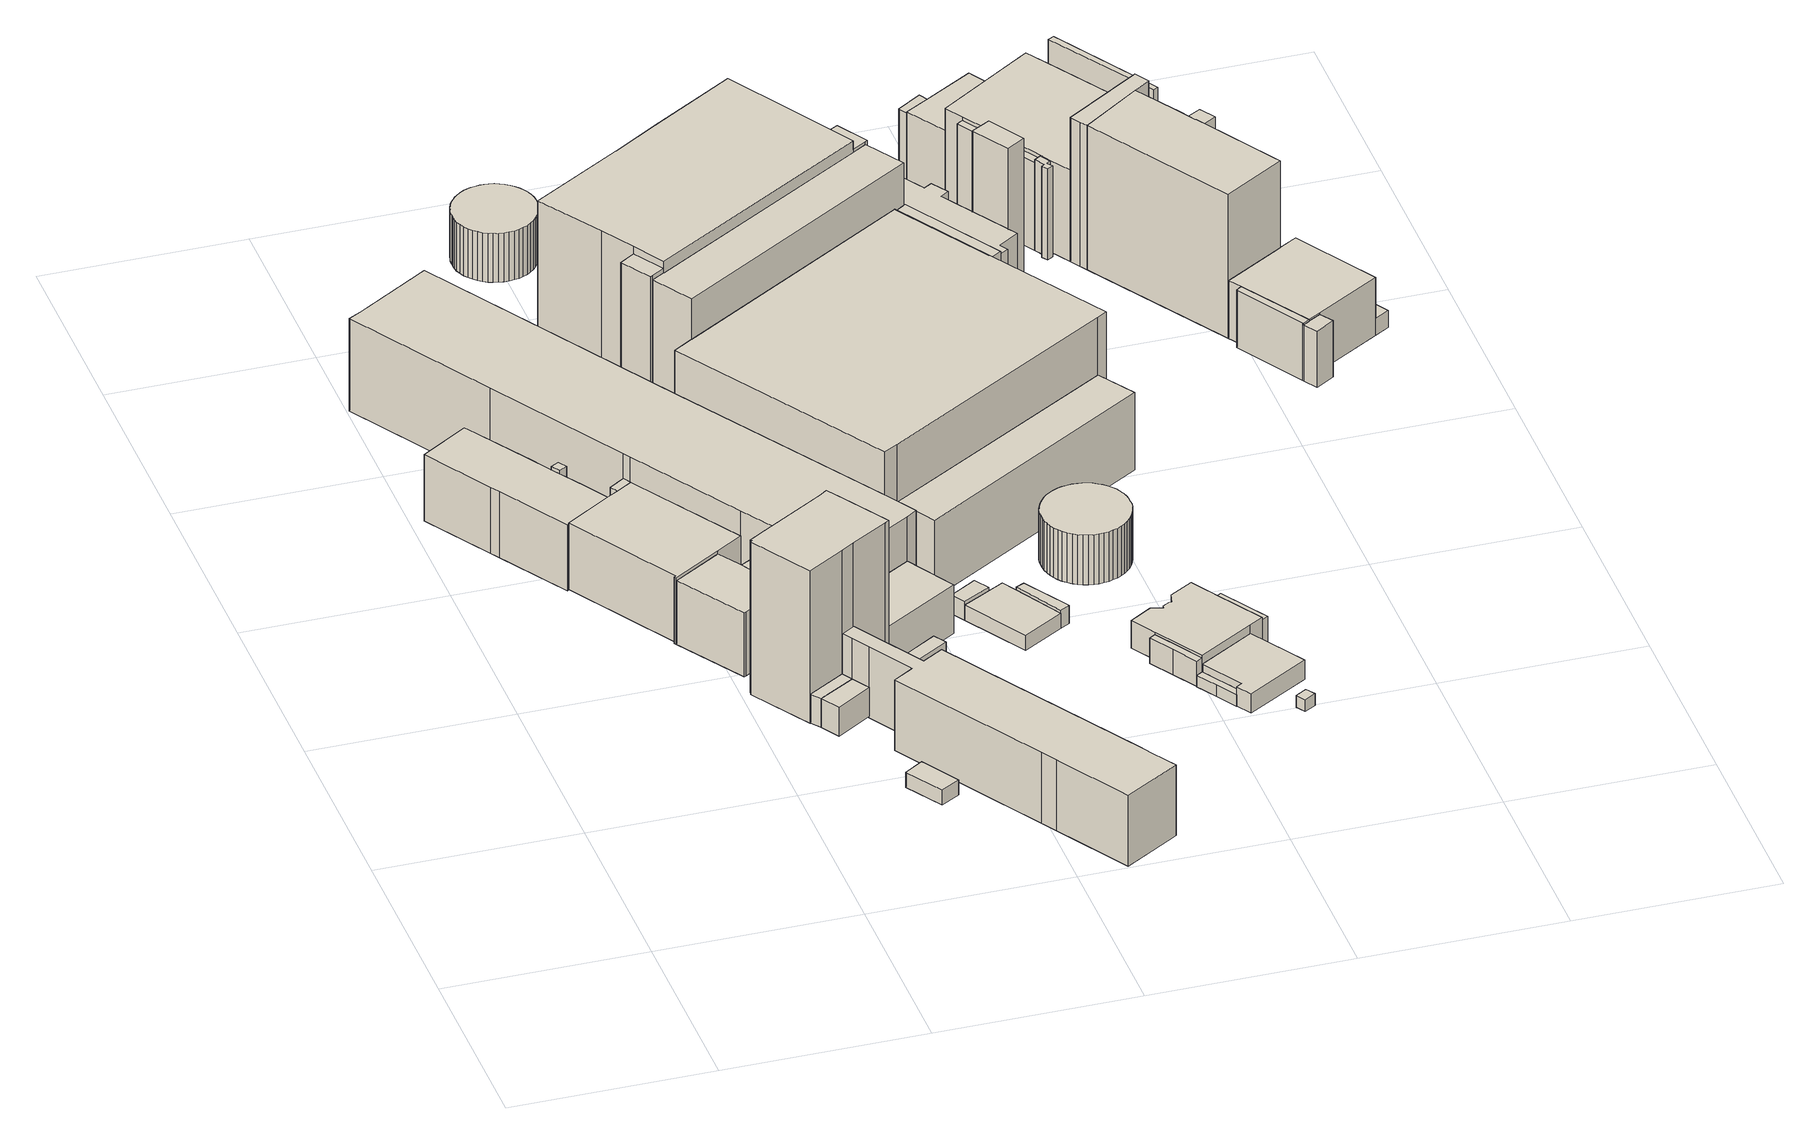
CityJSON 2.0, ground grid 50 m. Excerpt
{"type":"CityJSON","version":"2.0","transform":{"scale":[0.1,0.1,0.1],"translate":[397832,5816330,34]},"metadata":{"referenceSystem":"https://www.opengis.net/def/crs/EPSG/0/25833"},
"CityObjects":{
"building1":{"type":"Building","attributes":{"Gemeindeschluessel":"11000011","function":"31001_2522"},"address":[{"country":"Germany","locality":"Berlin","thoroughfareNumber":"42 (111)","thoroughfareName":"Köpenicker Chaussee"}],"children":["building1-1","building1-2"]},
"building1-1":{"type":"BuildingPart","attributes":{"BezugspunktDach":"2200","measuredHeight":17.87,"storeysAboveGround":4},"parents":["building1"],"geometry":[{"type":"MultiSurface","lod":"1","boundaries":[[[0,1,2,3,4,5,6,7,8,9,10,11,12,13]],[[14,15,16,17,18,19,20,21,22,23,24,25,26,27]],[[14,27,13,12]],[[15,14,12,11]],[[16,15,11,10]],[[17,16,10,9]],[[18,17,9,8]],[[19,18,8,7]],[[20,19,7,6]],[[28,29,30,31,21,20,6,5]],[[22,21,5,4]],[[23,22,4,3]],[[24,23,3,2]],[[25,24,2,1]],[[26,25,1,0]],[[27,26,0,13]],[[31,30,29,28]]]}]},
"building1-2":{"type":"BuildingPart","attributes":{"BezugspunktDach":"2200","measuredHeight":14.32,"storeysAboveGround":4},"parents":["building1"],"geometry":[{"type":"Solid","lod":"1","boundaries":[[[[28,32,33,29]],[[34,35,31,30]],[[34,30,29,33]],[[35,34,33,32]],[[31,35,32,28]],[[31,28,29,30]]]]}]},
"building2":{"type":"Building","attributes":{"Gemeindeschluessel":"11000011","BezugspunktDach":"2200","function":"51009_1610","measuredHeight":18.65,"storeysAboveGround":0},"address":[{"country":"Germany","locality":"Berlin"}],"geometry":[{"type":"Solid","lod":"1","boundaries":[[[[36,37,38,39]],[[40,34,30,41]],[[40,41,39,38]],[[34,40,38,37]],[[30,34,37,36]],[[41,30,36,39]]]]}]},
"building3":{"type":"Building","attributes":{"Gemeindeschluessel":"11000011","function":"31001_2522"},"address":[{"country":"Germany","locality":"Berlin","thoroughfareNumber":"42 (110)","thoroughfareName":"Köpenicker Chaussee"}],"children":["building3-1","building3-2","building3-3","building3-4"]},
"building3-1":{"type":"BuildingPart","attributes":{"BezugspunktDach":"2200","measuredHeight":17.93,"storeysAboveGround":4},"parents":["building3"],"geometry":[{"type":"MultiSurface","lod":"1","boundaries":[[[42,43,44,45,46,47,48,49,50]],[[51,52,53,54,55,56,57,58,59]],[[51,59,50,49]],[[52,51,49,48]],[[54,53,47,46]],[[55,54,46,45]],[[56,60,61,62,63,55,45,44]],[[57,56,44,43]],[[58,57,43,42]],[[59,58,42,50]],[[53,52,48,47]],[[64,61,60,56]],[[64,65,62,61]],[[65,55,63,62]]]}]},
"building3-2":{"type":"BuildingPart","attributes":{"BezugspunktDach":"2200","measuredHeight":17.67,"storeysAboveGround":4},"parents":["building3"],"geometry":[{"type":"Solid","lod":"1","boundaries":[[[[66,67,68,69,70,71,63,62,61,60]],[[64,65,55,72,73,74,75,76,77,56]],[[64,56,60,61]],[[72,55,63,71]],[[73,78,79,72,71,70]],[[74,73,70,69]],[[75,74,69,68]],[[76,75,68,67]],[[77,76,67,66]],[[56,77,66,60]],[[65,64,61,62]],[[55,65,62,63]],[[72,79,78,73]]]]}]},
"building3-3":{"type":"BuildingPart","attributes":{"BezugspunktDach":"2200","measuredHeight":17.93,"storeysAboveGround":4},"parents":["building3"],"geometry":[{"type":"Solid","lod":"1","boundaries":[[[[48,47,80,81,82]],[[83,84,53,52,85]],[[83,85,82,81]],[[84,83,81,80]],[[53,84,80,47]],[[85,52,48,82]],[[52,53,47,48]]]]}]},
"building3-4":{"type":"BuildingPart","attributes":{"BezugspunktDach":"2200","measuredHeight":16.96,"storeysAboveGround":4},"parents":["building3"],"geometry":[{"type":"MultiSurface","lod":"1","boundaries":[[[78,86,87,79]],[[88,89,73,72]],[[88,72,79,87]],[[89,88,87,86]],[[73,89,86,78]],[[72,73,72,90]],[[90,72,73,91,78,79]]]}]},
"building4":{"type":"Building","attributes":{"Gemeindeschluessel":"11000011","BezugspunktDach":"2200","function":"51009_1610","measuredHeight":7.76,"storeysAboveGround":0},"address":[{"country":"Germany","locality":"Berlin"}],"geometry":[{"type":"Solid","lod":"1","boundaries":[[[[92,93,94,95]],[[96,97,98,99]],[[96,99,95,94]],[[97,96,94,93]],[[98,97,93,92]],[[99,98,92,95]]]]}]},
"building5":{"type":"Building","attributes":{"Gemeindeschluessel":"11000011","BezugspunktDach":"2200","function":"31001_2200","measuredHeight":7.84,"storeysAboveGround":1},"address":[{"country":"Germany","locality":"Berlin","thoroughfareNumber":"42, 43, 44, 45","thoroughfareName":"Köpenicker Chaussee"}],"geometry":[{"type":"Solid","lod":"1","boundaries":[[[[100,101,93,92]],[[97,102,103,98]],[[97,98,92,93]],[[102,97,93,101]],[[103,102,101,100]],[[98,103,100,92]]]]}]},
"building6":{"type":"Building","attributes":{"Gemeindeschluessel":"11000011","BezugspunktDach":"2200","function":"31001_2000","measuredHeight":4.08,"storeysAboveGround":1},"address":[{"country":"Germany","locality":"Berlin","thoroughfareNumber":"42 (106)","thoroughfareName":"Köpenicker Chaussee"}],"geometry":[{"type":"Solid","lod":"1","boundaries":[[[[104,105,106,107]],[[108,109,110,111]],[[108,111,107,106]],[[109,108,106,105]],[[110,109,105,104]],[[111,110,104,107]]]]}]},
"building7":{"type":"Building","attributes":{"Gemeindeschluessel":"11000011","function":"31001_2020"},"address":[{"country":"Germany","locality":"Berlin","thoroughfareNumber":"42 (54)","thoroughfareName":"Köpenicker Chaussee"}],"children":["building7-1","building7-2","building7-3"]},
"building7-1":{"type":"BuildingPart","attributes":{"BezugspunktDach":"2200","measuredHeight":41.27,"storeysAboveGround":11},"parents":["building7"],"geometry":[{"type":"MultiSurface","lod":"1","boundaries":[[[112,113,114,115,116,117,118,119,120,121,122,123,124]],[[125,126,127,128,129,130,131,132,133,134,135,136,137]],[[125,137,124,123]],[[126,125,123,122]],[[127,126,122,121]],[[138,139,121,120]],[[128,127,140,141]],[[129,128,120,119]],[[142,143,119,118]],[[131,130,118,117]],[[132,131,117,116]],[[133,132,116,115]],[[134,133,115,114]],[[135,134,114,113]],[[136,135,113,112]],[[137,136,112,124]],[[141,140,139,138]],[[130,129,143,142]]]}]},
"building7-2":{"type":"BuildingPart","attributes":{"BezugspunktDach":"2200","measuredHeight":23.95,"storeysAboveGround":11},"parents":["building7"],"geometry":[{"type":"Solid","lod":"1","boundaries":[[[[143,142,144,145]],[[146,130,129,147]],[[146,147,145,144]],[[130,146,144,142]],[[147,129,143,145]],[[129,130,142,143]]]]}]},
"building7-3":{"type":"BuildingPart","attributes":{"BezugspunktDach":"2200","measuredHeight":35.46,"storeysAboveGround":11},"parents":["building7"],"geometry":[{"type":"Solid","lod":"1","boundaries":[[[[139,138,148,149]],[[150,141,140,151]],[[150,151,149,148]],[[141,150,148,138]],[[151,140,139,149]],[[141,138,139,140]]]]}]},
"building8":{"type":"Building","attributes":{"Gemeindeschluessel":"11000011","function":"31001_2580"},"address":[{"country":"Germany","locality":"Berlin","thoroughfareNumber":"42 (117)","thoroughfareName":"Köpenicker Chaussee"}],"children":["building8-1","building8-2"]},
"building8-1":{"type":"BuildingPart","attributes":{"BezugspunktDach":"2200","measuredHeight":24.98,"storeysAboveGround":5},"parents":["building8"],"geometry":[{"type":"MultiSurface","lod":"1","boundaries":[[[152,153,154,155,156,157,158,159,160,161,162,163,164,165]],[[166,167,168,169,170,171,172,173,174,175,176,177,178,179]],[[166,179,165,164]],[[167,166,164,163]],[[168,167,163,162]],[[169,168,162,161]],[[170,169,161,160]],[[171,170,160,159]],[[172,180,181,159,158]],[[173,172,158,157]],[[174,173,157,156]],[[175,174,156,155]],[[176,175,155,154]],[[177,176,154,153]],[[178,177,153,152]],[[179,178,152,165]],[[171,181,180,172]]]}]},
"building8-2":{"type":"BuildingPart","attributes":{"BezugspunktDach":"2200","measuredHeight":13.15,"storeysAboveGround":5},"parents":["building8"],"geometry":[{"type":"Solid","lod":"1","boundaries":[[[[182,183,181,180]],[[171,184,185,172]],[[172,180,172,171]],[[184,171,181,183]],[[185,184,183,182]],[[172,185,182,180]],[[171,172,180,181]]]]}]},
"building9":{"type":"Building","attributes":{"Gemeindeschluessel":"11000011","BezugspunktDach":"2200","function":"31001_2020","measuredHeight":19.04,"storeysAboveGround":5},"address":[{"country":"Germany","locality":"Berlin","thoroughfareNumber":"42 (105)","thoroughfareName":"Köpenicker Chaussee"}],"geometry":[{"type":"Solid","lod":"1","boundaries":[[[[186,187,188,189,190,191,192,193,194,195,196,197,198,199,200,201]],[[202,203,204,205,206,207,208,209,210,211,212,213,214,215,216,217]],[[202,217,201,200]],[[203,202,200,199]],[[204,203,199,198]],[[205,204,198,197]],[[206,205,197,196]],[[207,206,196,195]],[[208,207,195,194]],[[209,208,194,193]],[[210,209,193,192]],[[211,210,192,191]],[[212,211,191,190]],[[213,212,190,189]],[[214,213,189,188]],[[215,214,188,187]],[[216,215,187,186]],[[217,216,186,201]]]]}]},
"building10":{"type":"Building","attributes":{"Gemeindeschluessel":"11000011","BezugspunktDach":"2200","function":"51009_1610","measuredHeight":6.74,"storeysAboveGround":0},"address":[{"country":"Germany","locality":"Berlin"}],"geometry":[{"type":"Solid","lod":"1","boundaries":[[[[218,219,220,221,222]],[[223,224,225,226,227]],[[223,227,222,221]],[[224,223,221,220]],[[225,224,220,219]],[[226,225,219,218]],[[227,226,218,222]]]]}]},
"building11":{"type":"Building","attributes":{"Gemeindeschluessel":"11000011","BezugspunktDach":"2200","function":"31001_2513","measuredHeight":4.01,"storeysAboveGround":1},"address":[{"country":"Germany","locality":"Berlin","thoroughfareNumber":"5 (110)","thoroughfareName":"Köpenicker Chaussee"}],"geometry":[{"type":"Solid","lod":"1","boundaries":[[[[228,229,230,231]],[[232,233,234,235]],[[232,235,231,230]],[[233,232,230,229]],[[234,233,229,228]],[[235,234,228,231]]]]}]},
"building12":{"type":"Building","attributes":{"Gemeindeschluessel":"11000011","BezugspunktDach":"2200","function":"31001_2600","measuredHeight":13.23,"storeysAboveGround":9},"address":[{"country":"Germany","locality":"Berlin","thoroughfareNumber":"42 (69)","thoroughfareName":"Köpenicker Chaussee"}],"geometry":[{"type":"Solid","lod":"1","boundaries":[[[[236,237,238,239,240,241,242,243,244,245,246,247,248,249,250,251,252,253,254,255,256,257,258,259,260,261,262,263,264,265,266,267,268,269,270,271,272,273,274,275,276,277,278,279,280,281,282,283,284,285,286,287,288,289]],[[290,291,292,293,294,295,296,297,298,299,300,301,302,303,304,305,306,307,308,309,310,311,312,313,314,315,316,317,318,319,320,321,322,323,324,325,326,327,328,329,330,331,332,333,334,335,336,337,338,339,340,341,342,343]],[[290,343,289,288]],[[291,290,288,287]],[[292,291,287,286]],[[293,292,286,285]],[[294,293,285,284]],[[295,294,284,283]],[[296,295,283,282]],[[297,296,282,281]],[[298,297,281,280]],[[299,298,280,279]],[[300,299,279,278]],[[301,300,278,277]],[[302,301,277,276]],[[303,302,276,275]],[[304,303,275,274]],[[305,304,274,273]],[[306,305,273,272]],[[307,306,272,271]],[[308,307,271,270]],[[309,308,270,269]],[[310,309,269,268]],[[311,310,268,267]],[[312,311,267,266]],[[313,312,266,265]],[[314,313,265,264]],[[315,314,264,263]],[[316,315,263,262]],[[317,316,262,261]],[[318,317,261,260]],[[319,318,260,259]],[[320,319,259,258]],[[321,320,258,257]],[[322,321,257,256]],[[323,322,256,255]],[[324,323,255,254]],[[325,324,254,253]],[[326,325,253,252]],[[327,326,252,251]],[[328,327,251,250]],[[329,328,250,249]],[[330,329,249,248]],[[331,330,248,247]],[[332,331,247,246]],[[333,332,246,245]],[[334,333,245,244]],[[335,334,244,243]],[[336,335,243,242]],[[337,336,242,241]],[[338,337,241,240]],[[339,338,240,239]],[[340,339,239,238]],[[341,340,238,237]],[[342,341,237,236]],[[343,342,236,289]]]]}]},
"building13":{"type":"Building","attributes":{"Gemeindeschluessel":"11000011","function":"31001_2200"},"address":[{"country":"Germany","locality":"Berlin","thoroughfareNumber":"42 (53)","thoroughfareName":"Köpenicker Chaussee"}],"children":["building13-1","building13-2","building13-3"]},
"building13-1":{"type":"BuildingPart","attributes":{"BezugspunktDach":"2200","measuredHeight":5.36,"storeysAboveGround":1},"parents":["building13"],"geometry":[{"type":"MultiSurface","lod":"1","boundaries":[[[344,345,346,347,348]],[[349,350,351,352,353]],[[350,349,347,349,354,355,346]],[[350,346,356,357,351]],[[352,351,345,344]],[[353,352,344,348]],[[349,353,348,347]],[[355,354,349,347]],[[351,357,356,345]]]}]},
"building13-2":{"type":"BuildingPart","attributes":{"BezugspunktDach":"2200","measuredHeight":6.51,"storeysAboveGround":1},"parents":["building13"],"geometry":[{"type":"MultiSurface","lod":"1","boundaries":[[[358,359,360,361]],[[362,354,353,363]],[[362,363,361,360]],[[354,362,360,359]],[[348,347,355,359,358]],[[363,353,358,361]],[[364,353,349,347,348]],[[349,354,355,347]]]}]},
"building13-3":{"type":"BuildingPart","attributes":{"BezugspunktDach":"2200","measuredHeight":4.96,"storeysAboveGround":1},"parents":["building13"],"geometry":[{"type":"MultiSurface","lod":"1","boundaries":[[[365,366,367,368]],[[369,370,351,357]],[[369,357,368,367]],[[370,369,367,366]],[[351,370,366,365]],[[356,345,365,368]],[[357,351,345,356]]]}]},
"building14":{"type":"Building","attributes":{"Gemeindeschluessel":"11000011","function":"31001_2580"},"address":[{"country":"Germany","locality":"Berlin","thoroughfareNumber":"42 (1)","thoroughfareName":"Köpenicker Chaussee"}],"children":["building14-1","building14-2","building14-3","building14-4","building14-5","building14-6","building14-7","building14-8"]},
"building14-1":{"type":"BuildingPart","attributes":{"BezugspunktDach":"2200","measuredHeight":60.4,"storeysAboveGround":7},"parents":["building14"],"geometry":[{"type":"MultiSurface","lod":"1","boundaries":[[[371,372,373,374,375,376,377,378,379,380,381]],[[382,383,384,385,386,387,388,389,390,391,392]],[[382,392,381,380]],[[393,394,382,380,379]],[[384,395,393,379,378]],[[385,384,378,377]],[[386,385,377,376]],[[387,386,376,375]],[[396,397,375,374]],[[398,399,374,373]],[[390,389,400,401,402,403,404,373,372]],[[391,390,372,371]],[[392,391,371,381]],[[383,382,394,393]],[[383,393,395,384]],[[388,387,397,396]],[[389,388,399,398]],[[404,403,402,401,400]]]}]},
"building14-2":{"type":"BuildingPart","attributes":{"BezugspunktDach":"2200","measuredHeight":40.45,"storeysAboveGround":7},"parents":["building14"],"geometry":[{"type":"Solid","lod":"1","boundaries":[[[[394,393,395,405,406]],[[407,384,383,382,408]],[[407,408,406,405]],[[384,407,405,395]],[[408,382,394,406]],[[383,384,395,393]],[[382,383,393,394]]]]}]},
"building14-3":{"type":"BuildingPart","attributes":{"BezugspunktDach":"2200","measuredHeight":47.83,"storeysAboveGround":7},"parents":["building14"],"geometry":[{"type":"MultiSurface","lod":"1","boundaries":[[[396,409,410,411,397]],[[412,413,414,388,387]],[[412,387,397,411]],[[413,412,411,410]],[[414,413,410,409]],[[388,399,415,416,409,396]],[[414,416,415,399,388]],[[387,388,396,397]]]}]},
"building14-4":{"type":"BuildingPart","attributes":{"BezugspunktDach":"2200","measuredHeight":47.17,"storeysAboveGround":7},"parents":["building14"],"geometry":[{"type":"MultiSurface","lod":"1","boundaries":[[[417,418,415,399,398,419]],[[389,388,414,420,421,422]],[[389,422,419,423,401,398]],[[388,424,388,414]],[[420,414,415,418]],[[421,425,426,427,428,418,417]],[[422,421,417,419]],[[398,401,423,419]],[[388,389,398,399]],[[414,388,424,399,415]],[[429,426,425,421]],[[430,429,420,431,428,427]]]}]},
"building14-5":{"type":"BuildingPart","attributes":{"BezugspunktDach":"2200","measuredHeight":36.52,"storeysAboveGround":7},"parents":["building14"],"geometry":[{"type":"MultiSurface","lod":"1","boundaries":[[[432,433,434,435,436,426,425,437]],[[438,439,440,441,442,443,444,445]],[[438,445,437,425]],[[439,438,446,421,429]],[[447,448,427,439,426,436]],[[442,441,435,434]],[[449,450,434,433]],[[443,442,451,452]],[[444,443,433,432]],[[445,444,432,437]],[[429,421,446,425,426]],[[440,453,454,448,447]],[[439,427,448,454]],[[452,451,450,449]]]}]},
"building14-6":{"type":"BuildingPart","attributes":{"BezugspunktDach":"2200","measuredHeight":37.22,"storeysAboveGround":7},"parents":["building14"],"geometry":[{"type":"MultiSurface","lod":"1","boundaries":[[[448,447,455,456,457,428,427]],[[458,459,460,461,440,454,439]],[[458,439,427,429,420,428]],[[459,458,428,457]],[[460,459,457,456]],[[461,460,456,455]],[[440,461,455,447]],[[428,420,429,427]],[[454,440,462,447,448]],[[454,448,427,439]]]}]},
"building14-7":{"type":"BuildingPart","attributes":{"BezugspunktDach":"2200","measuredHeight":48.9,"storeysAboveGround":7},"parents":["building14"],"geometry":[{"type":"MultiSurface","lod":"1","boundaries":[[[463,464,404,403,465]],[[402,401,423,466,467]],[[402,467,465,403]],[[419,398,404,464]],[[466,423,464,463]],[[467,466,463,465]],[[401,402,403,404]],[[468,423,401,398,419]]]}]},
"building14-8":{"type":"BuildingPart","attributes":{"BezugspunktDach":"2200","measuredHeight":20.98,"storeysAboveGround":7},"parents":["building14"],"geometry":[{"type":"MultiSurface","lod":"1","boundaries":[[[469,470,450,449]],[[451,471,472,452]],[[471,451,450,470]],[[472,471,470,469]],[[452,472,469,449]],[[451,452,449,450,473]]]}]},
"building15":{"type":"Building","attributes":{"Gemeindeschluessel":"11000011","BezugspunktDach":"2200","function":"51009_1610","measuredHeight":5.02,"storeysAboveGround":0},"address":[{"country":"Germany","locality":"Berlin"}],"geometry":[{"type":"Solid","lod":"1","boundaries":[[[[474,475,476,477,478,479]],[[480,481,482,483,484,485]],[[480,485,479,478]],[[481,480,478,477]],[[482,481,477,476]],[[483,482,476,475]],[[484,483,475,474]],[[485,484,474,479]]]]}]},
"building16":{"type":"Building","attributes":{"Gemeindeschluessel":"11000011","BezugspunktDach":"2200","function":"31001_2600","measuredHeight":13.41,"storeysAboveGround":9},"address":[{"country":"Germany","locality":"Berlin","thoroughfareNumber":"42 (29)","thoroughfareName":"Köpenicker Chaussee"}],"geometry":[{"type":"Solid","lod":"1","boundaries":[[[[486,487,488,489,490,491,492,493,494,495,496,497,498,499,500,501,502,503,504,505,506,507,508,509,510,511,512,513,514,515,516,517,518,519,520,521,522,523,524,525,526,527,528,529,530,531,532,533,534,535,536,537,538,539,540]],[[541,542,543,544,545,546,547,548,549,550,551,552,553,554,555,556,557,558,559,560,561,562,563,564,565,566,567,568,569,570,571,572,573,574,575,576,577,578,579,580,581,582,583,584,585,586,587,588,589,590,591,592,593,594,595]],[[541,595,540,539]],[[542,541,539,538]],[[543,542,538,537]],[[544,543,537,536]],[[545,544,536,535]],[[546,545,535,534]],[[547,546,534,533]],[[548,547,533,532]],[[549,548,532,531]],[[550,549,531,530]],[[551,550,530,529]],[[552,551,529,528]],[[553,552,528,527]],[[554,553,527,526]],[[555,554,526,525]],[[556,555,525,524]],[[557,556,524,523]],[[558,557,523,522]],[[559,558,522,521]],[[560,559,521,520]],[[561,560,520,519]],[[562,561,519,518]],[[563,562,518,517]],[[564,563,517,516]],[[565,564,516,515]],[[566,565,515,514]],[[567,566,514,513]],[[568,567,513,512]],[[569,568,512,511]],[[570,569,511,510]],[[571,570,510,509]],[[572,571,509,508]],[[573,572,508,507]],[[574,573,507,506]],[[575,574,506,505]],[[576,575,505,504]],[[577,576,504,503]],[[578,577,503,502]],[[579,578,502,501]],[[580,579,501,500]],[[581,580,500,499]],[[582,581,499,498]],[[583,582,498,497]],[[584,583,497,496]],[[585,584,496,495]],[[586,585,495,494]],[[587,586,494,493]],[[588,587,493,492]],[[589,588,492,491]],[[590,589,491,490]],[[591,590,490,489]],[[592,591,489,488]],[[593,592,488,487]],[[594,593,487,486]],[[595,594,486,540]]]]}]},
"building17":{"type":"Building","attributes":{"Gemeindeschluessel":"11000011","function":"31001_2083"},"address":[{"country":"Germany","locality":"Berlin","thoroughfareNumber":"42 (15)","thoroughfareName":"Köpenicker Chaussee"}],"children":["building17-1","building17-2","building17-3","building17-4"]},
"building17-1":{"type":"BuildingPart","attributes":{"BezugspunktDach":"2200","measuredHeight":7.47,"storeysAboveGround":1},"parents":["building17"],"geometry":[{"type":"MultiSurface","lod":"1","boundaries":[[[596,597,598,599,600,601,602,603,604,605,606,607,608]],[[609,610,611,612,613,614,615,616,617,618,619,620,621]],[[609,621,608,607]],[[610,609,607,606]],[[611,610,606,605]],[[612,611,605,604]],[[613,612,604,603]],[[614,613,603,602]],[[615,614,602,601]],[[622,616,615,601,600]],[[617,623,624,622,600,599]],[[618,617,599,598]],[[619,625,626,598,597]],[[627,628,629,619,597,596]],[[621,620,596,608]],[[616,630,631]],[[631,624,623,617]],[[632,631,624]],[[618,626,625,619]],[[620,633,634,628,627]],[[634,619,629,628]]]}]},
"building17-2":{"type":"BuildingPart","attributes":{"BezugspunktDach":"2200","measuredHeight":7.62,"storeysAboveGround":1},"parents":["building17"],"geometry":[{"type":"Solid","lod":"1","boundaries":[[[[624,623,635,636,637,622]],[[638,639,640,617,631,616]],[[638,616,622,637]],[[639,638,637,636]],[[640,639,636,635]],[[617,640,635,623]],[[631,617,623,624]],[[631,624,622,616]]]]}]},
"building17-3":{"type":"BuildingPart","attributes":{"BezugspunktDach":"2200","measuredHeight":7.67,"storeysAboveGround":1},"parents":["building17"],"geometry":[{"type":"MultiSurface","lod":"1","boundaries":[[[641,642,629,628,627,643]],[[620,634,619,644,645,646]],[[620,646,643,627]],[[644,619,629,642]],[[645,644,642,641]],[[646,645,641,643]],[[634,620,627,628]],[[619,647,634,628,629]]]}]},
"building17-4":{"type":"BuildingPart","attributes":{"BezugspunktDach":"2200","measuredHeight":5.25,"storeysAboveGround":1},"parents":["building17"],"geometry":[{"type":"MultiSurface","lod":"1","boundaries":[[[648,649,650,651,626,625]],[[618,652,653,654,655,619]],[[652,618,626,651]],[[653,652,651,650]],[[654,653,650,649]],[[655,654,649,648]],[[619,655,648,625]],[[619,656,625,626,618]]]}]},
"building18":{"type":"Building","attributes":{"Gemeindeschluessel":"11000011","BezugspunktDach":"2200","function":"31001_2610","measuredHeight":3.17,"storeysAboveGround":1},"address":[{"country":"Germany","locality":"Berlin","thoroughfareNumber":"42 (2)","thoroughfareName":"Köpenicker Chaussee"}],"geometry":[{"type":"Solid","lod":"1","boundaries":[[[[657,658,659,660]],[[661,662,663,664]],[[661,664,660,659]],[[662,661,659,658]],[[663,662,658,657]],[[664,663,657,660]]]]}]},
"building19":{"type":"Building","attributes":{"Gemeindeschluessel":"11000011","BezugspunktDach":"2200","function":"31001_2500","measuredHeight":10.94,"storeysAboveGround":2},"address":[{"country":"Germany","locality":"Berlin","thoroughfareNumber":"42 (96)","thoroughfareName":"Köpenicker Chaussee"}],"geometry":[{"type":"Solid","lod":"1","boundaries":[[[[665,666,667,668,669,670,671,672,673,674,675,676,677,678,679,680,681,682,683,684,685,686,687]],[[688,689,690,691,692,693,694,695,696,697,698,699,700,701,702,703,704,705,706,707,708,709,710]],[[688,710,687,686]],[[689,688,686,685]],[[690,689,685,684]],[[691,690,684,683]],[[692,691,683,682]],[[693,692,682,681]],[[694,693,681,680]],[[695,694,680,679]],[[696,695,679,678]],[[697,696,678,677]],[[698,697,677,676]],[[699,698,676,675]],[[700,699,675,674]],[[701,700,674,673]],[[702,701,673,672]],[[703,702,672,671]],[[704,703,671,670]],[[705,704,670,669]],[[706,705,669,668]],[[707,706,668,667]],[[708,707,667,666]],[[709,708,666,665]],[[710,709,665,687]]]]}]},
"building20":{"type":"Building","attributes":{"Gemeindeschluessel":"11000011","BezugspunktDach":"2200","function":"31001_2500","measuredHeight":10.75,"storeysAboveGround":2},"address":[{"country":"Germany","locality":"Berlin","thoroughfareNumber":"42 (92)","thoroughfareName":"Köpenicker Chaussee"}],"geometry":[{"type":"Solid","lod":"1","boundaries":[[[[711,712,713,714,715,716,717,718,719,720,721,722,723,724,725,726,727,728,729,730,731,732,733]],[[734,735,736,737,738,739,740,741,742,743,744,745,746,747,748,749,750,751,752,753,754,755,756]],[[734,756,733,732]],[[735,734,732,731]],[[736,735,731,730]],[[737,736,730,729]],[[738,737,729,728]],[[739,738,728,727]],[[740,739,727,726]],[[741,740,726,725]],[[742,741,725,724]],[[743,742,724,723]],[[744,743,723,722]],[[745,744,722,721]],[[746,745,721,720]],[[747,746,720,719]],[[748,747,719,718]],[[749,748,718,717]],[[750,749,717,716]],[[751,750,716,715]],[[752,751,715,714]],[[753,752,714,713]],[[754,753,713,712]],[[755,754,712,711]],[[756,755,711,733]]]]}]},
"building21":{"type":"Building","attributes":{"Gemeindeschluessel":"11000011","BezugspunktDach":"2200","function":"31001_2120","measuredHeight":15.47,"storeysAboveGround":5},"address":[{"country":"Germany","locality":"Berlin","thoroughfareNumber":"42 (55)","thoroughfareName":"Köpenicker Chaussee"}],"geometry":[{"type":"Solid","lod":"1","boundaries":[[[[757,758,759,760,761,762,763,764,765,766,767,768,769,770]],[[771,772,773,774,775,776,777,778,779,780,781,782,783,784]],[[771,784,770,769]],[[772,771,769,768]],[[773,772,768,767]],[[774,773,767,766]],[[775,774,766,765]],[[776,775,765,764]],[[777,776,764,763]],[[778,777,763,762]],[[779,778,762,761]],[[780,779,761,760]],[[781,780,760,759]],[[782,781,759,758]],[[783,782,758,757]],[[784,783,757,770]]]]}]},
"building22":{"type":"Building","attributes":{"Gemeindeschluessel":"11000011","BezugspunktDach":"2200","function":"51009_1610","measuredHeight":37.3,"storeysAboveGround":0},"address":[{"country":"Germany","locality":"Berlin"}],"geometry":[{"type":"Solid","lod":"1","boundaries":[[[[785,786,787,788]],[[789,790,777,776]],[[789,776,788,787]],[[790,789,787,786]],[[777,790,786,785]],[[776,777,785,788]]]]}]},
"building23":{"type":"Building","attributes":{"Gemeindeschluessel":"11000011","function":"31001_2120"},"address":[{"country":"Germany","locality":"Berlin","thoroughfareNumber":"42 (56)","thoroughfareName":"Köpenicker Chaussee"}],"children":["building23-1","building23-2","building23-3","building23-4","building23-5","building23-6","building23-7","building23-8","building23-9","building23-10","building23-11","building23-12","building23-13"]},
"building23-1":{"type":"BuildingPart","attributes":{"BezugspunktDach":"2200","measuredHeight":38.9,"storeysAboveGround":4},"parents":["building23"],"geometry":[{"type":"MultiSurface","lod":"1","boundaries":[[[791,792,793,794,795,796,797]],[[798,799,800,801,802,803,804]],[[799,798,796,795]],[[805,806,807,795]],[[808,809,806,795,794]],[[801,810,809,811,794,793]],[[802,801,793,792]],[[812,813,814,802,792,791]],[[804,803,791,797]],[[798,804,797,796]],[[799,807,806,805]],[[800,799,806,809,808]],[[800,811,809,810,801]],[[803,802,814,813,812]]]}]},
"building23-2":{"type":"BuildingPart","attributes":{"BezugspunktDach":"2200","measuredHeight":15.64,"storeysAboveGround":4},"parents":["building23"],"geometry":[{"type":"MultiSurface","lod":"1","boundaries":[[[815,816,817,818,819]],[[820,821,822,823,824]],[[820,824,819,818]],[[825,826,817,816]],[[823,822,816,815]],[[824,823,815,819]],[[821,820,818,817]],[[822,821,826,825]]]}]},
"building23-3":{"type":"BuildingPart","attributes":{"BezugspunktDach":"2200","measuredHeight":18.67,"storeysAboveGround":4},"parents":["building23"],"geometry":[{"type":"MultiSurface","lod":"1","boundaries":[[[827,828,829,830,831]],[[832,833,834,835,836]],[[837,838,839,831,830]],[[833,832,830,829]],[[834,833,829,828]],[[836,835,827,831]],[[832,840,836,839,838,837]],[[835,834,828,827]]]}]},
"building23-4":{"type":"BuildingPart","attributes":{"BezugspunktDach":"2200","measuredHeight":24.68,"storeysAboveGround":4},"parents":["building23"],"geometry":[{"type":"MultiSurface","lod":"1","boundaries":[[[841,842,843,844,845,846,847,848,849,850,851]],[[834,852,853,854,855,856,857,858,859,860,835]],[[834,828,827,835,851,850]],[[852,834,850,849]],[[853,852,849,848]],[[855,854,847,846]],[[857,856,845,844]],[[861,862,863,844,843]],[[864,865,843,842]],[[860,859,842,841]],[[835,860,841,851]],[[835,827,828,834]],[[854,853,848,847]],[[856,855,866,846,845,867]],[[858,857,863,862,861]],[[859,858,865,864]]]}]},
"building23-5":{"type":"BuildingPart","attributes":{"BezugspunktDach":"2200","measuredHeight":18.55,"storeysAboveGround":4},"parents":["building23"],"geometry":[{"type":"Solid","lod":"1","boundaries":[[[[839,838,868,869]],[[870,832,836,871]],[[870,871,869,868]],[[832,870,868,838]],[[871,836,839,869]],[[836,832,838,839]]]]}]},
"building23-6":{"type":"BuildingPart","attributes":{"BezugspunktDach":"2200","measuredHeight":15.6,"storeysAboveGround":4},"parents":["building23"],"geometry":[{"type":"MultiSurface","lod":"1","boundaries":[[[872,873,874,825]],[[875,876,877,822]],[[876,875,874,873]],[[877,876,873,872]],[[822,877,872,825]],[[822,825,826,821]],[[875,821,826,874,878]]]}]},
"building23-7":{"type":"BuildingPart","attributes":{"BezugspunktDach":"2200","measuredHeight":7.84,"storeysAboveGround":4},"parents":["building23"],"geometry":[{"type":"Solid","lod":"1","boundaries":[[[[879,880,881,882,883,884]],[[885,886,887,888,889,890]],[[885,890,884,883]],[[886,885,883,882]],[[887,886,882,881]],[[888,887,881,880]],[[889,888,880,879]],[[890,889,879,884]]]]}]},
"building23-8":{"type":"BuildingPart","attributes":{"BezugspunktDach":"2200","measuredHeight":23.93,"storeysAboveGround":4},"parents":["building23"],"geometry":[{"type":"MultiSurface","lod":"1","boundaries":[[[891,892,865,864,893,894]],[[895,859,858,896,897,898]],[[895,898,894,893]],[[859,895,893,864]],[[897,896,892,896,897,899]],[[898,897,891,894]],[[858,859,864,865]],[[896,858,865,892]],[[899,897,896,892,891]]]}]},
"building23-9":{"type":"BuildingPart","attributes":{"BezugspunktDach":"2200","measuredHeight":36.29,"storeysAboveGround":4},"parents":["building23"],"geometry":[{"type":"MultiSurface","lod":"1","boundaries":[[[809,810,900,901,806]],[[902,903,801,800,799]],[[902,799,806,901]],[[903,902,901,900]],[[801,903,900,810]],[[801,904,810,809,800,905]],[[799,800,809,806]]]}]},
"building23-10":{"type":"BuildingPart","attributes":{"BezugspunktDach":"2200","measuredHeight":24.48,"storeysAboveGround":4},"parents":["building23"],"geometry":[{"type":"MultiSurface","lod":"1","boundaries":[[[906,907,908,909,910,863,862,911]],[[858,857,912,913,914,915,916,897]],[[865,892,896,892,891,911,862]],[[912,857,863,910]],[[913,912,910,909]],[[914,913,909,908]],[[915,914,908,907]],[[916,915,907,906]],[[897,916,906,911]],[[858,896,892,865]],[[897,917,891,892,896]],[[858,862,863,857]]]}]},
"building23-11":{"type":"BuildingPart","attributes":{"BezugspunktDach":"2200","measuredHeight":31.22,"storeysAboveGround":4},"parents":["building23"],"geometry":[{"type":"MultiSurface","lod":"1","boundaries":[[[918,919,920,921]],[[922,923,854,853]],[[922,853,921,920]],[[923,922,920,919]],[[854,923,919,918]],[[853,848,847,924,918,921]],[[854,924,847,848,853]]]}]},
"building23-12":{"type":"BuildingPart","attributes":{"BezugspunktDach":"2200","measuredHeight":38.91,"storeysAboveGround":4},"parents":["building23"],"geometry":[{"type":"MultiSurface","lod":"1","boundaries":[[[925,797,796,926,927,928]],[[855,929,798,804,930,856]],[[846,845,856,928,927]],[[929,855,927,926]],[[798,929,926,796]],[[796,798,796,797]],[[930,804,797,925]],[[856,930,925,928]],[[855,931,856,845,846]],[[932,804,798,796,797]]]}]},
"building23-13":{"type":"BuildingPart","attributes":{"BezugspunktDach":"2200","measuredHeight":15.56,"storeysAboveGround":4},"parents":["building23"],"geometry":[{"type":"MultiSurface","lod":"1","boundaries":[[[818,817,933,934,935,936,814,813]],[[802,937,890,888,875,821,820,803]],[[937,802,814,936]],[[890,937,936,935]],[[938,880,879,884,935,934]],[[875,888,934,933]],[[821,826,874,933,817]],[[803,820,818,813]],[[802,803,813,814,939]],[[888,889,879,880,938]],[[890,884,879,889,940]],[[875,874,826,821]],[[820,821,817,818]]]}]}
},
"vertices":[
[136,1631,185],[150,1609,185],[255,1436,185],[258,1439,185],[374,1513,185],[334,1580,185],[299,1636,185],[286,1657,185],[269,1685,185],[257,1705,185],[155,1871,185],[151,1877,185],[38,1804,185],[33,1801,185],[38,1804,6],[151,1877,6],[155,1871,6],[257,1705,6],[269,1685,6],[286,1657,6],[299,1636,6],[334,1580,6],[374,1513,6],[258,1439,6],[255,1436,6],[150,1609,6],[136,1631,6],[33,1801,6],[334,1580,150],[299,1636,150],[299,1636,7],[334,1580,7],
[353,1592,150],[319,1648,150],[319,1648,7],[353,1592,7],
[299,1636,194],[319,1648,194],[306,1669,194],[286,1657,194],[306,1669,7],[286,1657,7],
[423,1164,187],[419,1161,187],[422,1156,187],[543,1231,187],[610,1273,187],[440,1553,187],[402,1529,187],[374,1513,187],[258,1439,187],[374,1513,8],[402,1529,8],[440,1553,8],[610,1273,8],[543,1231,8],[422,1156,8],[419,1161,8],[423,1164,8],[258,1439,8],[422,1156,180],[428,1160,180],[537,1227,180],[543,1231,180],[428,1160,8],[537,1227,8],
[528,986,180],[533,989,180],[642,1057,180],[647,1060,180],[625,1093,180],[575,1180,180],[575,1180,8],[625,1093,8],[647,1060,8],[642,1057,8],[533,989,8],[528,986,8],[625,1093,171],[575,1180,171],
[439,1554,187],[429,1573,187],[390,1547,187],[429,1573,8],[439,1554,8],[390,1547,8],
[667,1120,171],[615,1202,171],[615,1202,8],[667,1120,8],[575,1180,46],[625,1093,161],
[630,737,89],[719,790,89],[704,816,89],[612,760,89],[704,816,11],[719,790,11],[630,737,11],[612,760,11],
[657,690,89],[746,746,89],[746,746,11],[657,690,11],
[795,359,51],[842,386,51],[785,481,51],[739,451,51],[785,481,10],[842,386,10],[795,359,10],[739,451,10],
[612,760,422],[704,816,422],[737,837,422],[830,893,422],[840,900,422],[765,1022,422],[743,1057,422],[723,1043,422],[550,937,422],[536,928,422],[521,919,422],[524,915,422],[519,911,422],[524,915,10],[521,919,10],[536,928,10],[550,937,10],[723,1043,10],[743,1057,10],[765,1022,10],[840,900,10],[830,893,10],[737,837,10],[704,816,10],[612,760,10],[519,911,10],[550,937,366],[536,928,366],[536,928,12],[550,937,12],[743,1057,249],[723,1043,249],
[732,1076,249],[711,1064,249],[732,1076,10],[711,1064,10],
[542,947,366],[529,939,366],[542,947,12],[529,939,12],
[223,1913,255],[429,1573,255],[439,1554,255],[610,1273,255],[732,1076,255],[743,1057,255],[765,1022,255],[958,1138,255],[985,1157,255],[937,1237,255],[610,1767,255],[224,2407,255],[38,2291,255],[6,2273,255],[38,2291,5],[224,2407,5],[610,1767,5],[937,1237,5],[985,1157,5],[958,1138,5],[765,1022,5],[743,1057,5],[732,1076,5],[610,1273,5],[439,1554,5],[429,1573,5],[223,1913,5],[6,2273,5],[765,1022,136],[958,1138,136],
[840,900,136],[1029,1015,136],[1029,1015,5],[840,900,5],
[719,790,198],[746,746,198],[812,635,198],[761,604,198],[987,226,198],[1010,188,198],[1120,4,198],[1259,89,198],[1221,152,198],[1202,184,198],[958,587,198],[937,623,198],[897,688,198],[845,656,198],[737,837,198],[704,816,198],[737,837,7],[845,656,7],[897,688,7],[937,623,7],[958,587,7],[1202,184,7],[1221,152,7],[1259,89,7],[1120,4,7],[1010,188,7],[987,226,7],[761,604,7],[812,635,7],[746,746,7],[719,790,7],[704,816,7],
[958,587,69],[996,609,69],[986,627,69],[977,645,69],[937,623,69],[977,645,9],[986,627,9],[996,609,9],[958,587,9],[937,623,9],
[905,876,50],[982,924,50],[963,955,50],[885,907,50],[963,955,9],[982,924,9],[905,876,9],[885,907,9],
[401,2755,138],[402,2745,138],[404,2735,138],[408,2724,138],[413,2713,138],[420,2703,138],[428,2694,138],[437,2686,138],[446,2678,138],[457,2672,138],[468,2668,138],[480,2665,138],[492,2663,138],[504,2663,138],[517,2664,138],[528,2666,138],[540,2671,138],[551,2676,138],[561,2683,138],[570,2691,138],[578,2700,138],[585,2710,138],[591,2720,138],[596,2732,138],[599,2744,138],[600,2756,138],[600,2768,138],[599,2780,138],[596,2792,138],[592,2803,138],[586,2814,138],[579,2824,138],[571,2833,138],[562,2841,138],[552,2848,138],[541,2854,138],[530,2858,138],[518,2861,138],[507,2862,138],[497,2862,138],[486,2861,138],[475,2859,138],[465,2856,138],[456,2852,138],[446,2846,138],[438,2840,138],[430,2833,138],[423,2825,138],[416,2816,138],[411,2807,138],[407,2797,138],[404,2787,138],[402,2777,138],[401,2766,138],[402,2777,6],[404,2787,6],[407,2797,6],[411,2807,6],[416,2816,6],[423,2825,6],[430,2833,6],[438,2840,6],[446,2846,6],[456,2852,6],[465,2856,6],[475,2859,6],[486,2861,6],[497,2862,6],[507,2862,6],[518,2861,6],[530,2858,6],[541,2854,6],[552,2848,6],[562,2841,6],[571,2833,6],[579,2824,6],[586,2814,6],[592,2803,6],[596,2792,6],[599,2780,6],[600,2768,6],[600,2756,6],[599,2744,6],[596,2732,6],[591,2720,6],[585,2710,6],[578,2700,6],[570,2691,6],[561,2683,6],[551,2676,6],[540,2671,6],[528,2666,6],[517,2664,6],[504,2663,6],[492,2663,6],[480,2665,6],[468,2668,6],[457,2672,6],[446,2678,6],[437,2686,6],[428,2694,6],[420,2703,6],[413,2713,6],[408,2724,6],[404,2735,6],[402,2745,6],[401,2755,6],[401,2766,6],
[1161,897,49],[1262,958,49],[1174,1114,49],[1121,1084,49],[1067,1054,49],[1121,1084,8],[1174,1114,8],[1262,958,8],[1161,897,8],[1067,1054,8],[1135,1092,8],[1135,1092,49],[1195,1077,49],[1195,1077,8],
[1067,1054,59],[1135,1092,59],[1113,1128,59],[1047,1088,59],[1113,1128,8],[1047,1088,8],[1067,1054,34],
[1262,958,57],[1286,972,57],[1216,1087,57],[1195,1077,57],[1216,1087,8],[1286,972,8],
[536,2076,510],[586,1995,510],[633,1919,510],[1182,2253,510],[1135,2332,510],[1086,2415,510],[990,2576,510],[770,2440,510],[664,2373,510],[664,2374,510],[436,2235,510],[664,2374,7],[664,2373,7],[770,2440,7],[990,2576,7],[1086,2415,7],[1135,2332,7],[1182,2253,7],[633,1919,7],[586,1995,7],[536,2076,7],[436,2235,7],[664,2373,411],[664,2374,411],[770,2440,411],[1182,2253,486],[1135,2332,486],[633,1919,479],[1182,2253,479],[633,1919,373],[633,1919,8],[586,1995,8],[586,1995,491],[633,1919,491],
[765,2447,411],[660,2381,411],[765,2447,7],[660,2381,7],
[1218,2275,486],[1224,2279,486],[1177,2356,486],[1177,2356,7],[1224,2279,7],[1218,2275,7],[1218,2275,479],[1218,2275,245],
[661,1799,479],[1278,2178,479],[600,1899,479],[1278,2178,7],[661,1799,7],[600,1899,7],[600,1899,8],[1182,2253,366],[661,1799,371],[1251,2161,371],[1251,2161,365],[1278,2178,365],[1251,2161,7],[1251,2161,125],[1278,2178,173],
[937,1237,371],[972,1258,371],[1554,1609,371],[1579,1624,371],[1400,1917,371],[610,1767,371],[661,1799,6],[1251,2161,6],[1400,1917,6],[1579,1624,6],[1554,1609,6],[972,1258,6],[937,1237,6],[610,1767,6],[661,1799,292],[1400,1917,365],[1326,2039,365],[972,1258,216],[1554,1609,216],[1554,1609,7],[972,1258,7],[1355,1990,6],[1326,2039,6],
[1429,1935,365],[1355,2058,365],[1282,2180,365],[1278,2178,6],[1282,2180,6],[1355,2058,6],[1429,1935,6],[1400,1917,189],
[594,1895,491],[600,1899,491],[548,1970,491],[594,1895,8],[548,1970,8],[600,1899,352],
[1030,1162,216],[1612,1516,216],[1612,1516,7],[1030,1162,7],[1554,1609,44],
[1513,591,40],[1543,540,40],[1559,550,40],[1529,601,40],[1498,651,40],[1482,642,40],[1498,651,9],[1529,601,9],[1559,550,9],[1543,540,9],[1513,591,9],[1482,642,9],
[1297,1193,141],[1300,1181,141],[1304,1170,141],[1309,1159,141],[1316,1148,141],[1323,1139,141],[1332,1131,141],[1342,1123,141],[1352,1117,141],[1363,1112,141],[1375,1108,141],[1387,1106,141],[1399,1105,141],[1411,1106,141],[1423,1107,141],[1434,1111,141],[1445,1115,141],[1456,1121,141],[1465,1127,141],[1474,1135,141],[1482,1144,141],[1489,1154,141],[1495,1164,141],[1499,1175,141],[1503,1186,141],[1505,1198,141],[1505,1210,141],[1505,1221,141],[1503,1233,141],[1500,1244,141],[1495,1255,141],[1490,1266,141],[1483,1275,141],[1475,1284,141],[1466,1292,141],[1456,1299,141],[1446,1305,141],[1435,1309,141],[1424,1312,141],[1412,1314,141],[1400,1315,141],[1388,1314,141],[1376,1312,141],[1365,1309,141],[1354,1304,141],[1343,1298,141],[1333,1291,141],[1324,1282,141],[1317,1273,141],[1310,1263,141],[1304,1252,141],[1300,1241,141],[1297,1229,141],[1296,1217,141],[1296,1205,141],[1296,1217,7],[1297,1229,7],[1300,1241,7],[1304,1252,7],[1310,1263,7],[1317,1273,7],[1324,1282,7],[1333,1291,7],[1343,1298,7],[1354,1304,7],[1365,1309,7],[1376,1312,7],[1388,1314,7],[1400,1315,7],[1412,1314,7],[1424,1312,7],[1435,1309,7],[1446,1305,7],[1456,1299,7],[1466,1292,7],[1475,1284,7],[1483,1275,7],[1490,1266,7],[1495,1255,7],[1500,1244,7],[1503,1233,7],[1505,1221,7],[1505,1210,7],[1505,1198,7],[1503,1186,7],[1499,1175,7],[1495,1164,7],[1489,1154,7],[1482,1144,7],[1474,1135,7],[1465,1127,7],[1456,1121,7],[1445,1115,7],[1434,1111,7],[1423,1107,7],[1411,1106,7],[1399,1105,7],[1387,1106,7],[1375,1108,7],[1363,1112,7],[1352,1117,7],[1342,1123,7],[1332,1131,7],[1323,1139,7],[1316,1148,7],[1309,1159,7],[1304,1170,7],[1300,1181,7],[1297,1193,7],[1296,1205,7],
[1425,772,84],[1498,651,84],[1637,736,84],[1672,757,84],[1599,877,84],[1562,939,84],[1505,905,84],[1498,876,84],[1491,878,84],[1474,868,84],[1473,860,84],[1444,868,84],[1388,833,84],[1444,868,10],[1473,860,10],[1474,868,10],[1491,878,10],[1498,876,10],[1505,905,10],[1562,939,10],[1599,877,10],[1672,757,10],[1637,736,10],[1498,651,10],[1425,772,10],[1388,833,10],[1599,877,77],[1672,757,77],[1636,817,77],[1498,651,62],[1637,736,62],[1425,772,78],[1462,712,78],[1498,651,78],[1634,820,10],[1636,817,10],[1636,817,59],[1426,770,10],[1462,712,10],
[1688,767,77],[1652,827,77],[1615,887,77],[1615,887,10],[1652,827,10],[1688,767,10],
[1446,702,78],[1482,642,78],[1409,762,78],[1482,642,10],[1446,702,10],[1409,762,10],[1463,708,10],
[1559,550,62],[1543,540,62],[1566,503,62],[1721,597,62],[1721,597,10],[1566,503,10],[1543,540,10],[1559,550,10],[1498,651,52],
[1683,471,43],[1711,488,43],[1697,511,43],[1669,494,43],[1697,511,11],[1711,488,11],[1683,471,11],[1669,494,11],
[1059,2754,119],[1061,2750,119],[1064,2747,119],[1068,2745,119],[1071,2745,119],[1074,2745,119],[1077,2745,119],[1080,2747,119],[1083,2749,119],[1085,2753,119],[1087,2756,119],[1087,2760,119],[1086,2764,119],[1084,2768,119],[1081,2771,119],[1078,2773,119],[1074,2774,119],[1070,2773,119],[1066,2772,119],[1062,2770,119],[1060,2766,119],[1058,2762,119],[1058,2758,119],[1058,2762,10],[1060,2766,10],[1062,2770,10],[1066,2772,10],[1070,2773,10],[1074,2774,10],[1078,2773,10],[1081,2771,10],[1084,2768,10],[1086,2764,10],[1087,2760,10],[1087,2756,10],[1085,2753,10],[1083,2749,10],[1080,2747,10],[1077,2745,10],[1074,2745,10],[1071,2745,10],[1068,2745,10],[1064,2747,10],[1061,2750,10],[1059,2754,10],[1058,2758,10],
[1110,2782,117],[1113,2778,117],[1116,2775,117],[1119,2773,117],[1122,2773,117],[1125,2773,117],[1128,2773,117],[1130,2774,117],[1134,2777,117],[1136,2780,117],[1138,2784,117],[1138,2788,117],[1137,2793,117],[1135,2796,117],[1132,2799,117],[1128,2801,117],[1124,2802,117],[1120,2801,117],[1116,2800,117],[1113,2797,117],[1111,2793,117],[1109,2790,117],[1109,2785,117],[1109,2790,10],[1111,2793,10],[1113,2797,10],[1116,2800,10],[1120,2801,10],[1124,2802,10],[1128,2801,10],[1132,2799,10],[1135,2796,10],[1137,2793,10],[1138,2788,10],[1138,2784,10],[1136,2780,10],[1134,2777,10],[1130,2774,10],[1128,2773,10],[1125,2773,10],[1122,2773,10],[1119,2773,10],[1116,2775,10],[1113,2778,10],[1110,2782,10],[1109,2785,10],
[1414,2182,162],[1420,2185,162],[1433,2165,162],[1537,2227,162],[1525,2248,162],[1577,2281,162],[1563,2304,162],[1507,2395,162],[1459,2474,162],[1480,2488,162],[1453,2530,162],[1433,2518,162],[1300,2736,162],[1133,2639,162],[1300,2736,7],[1433,2518,7],[1453,2530,7],[1480,2488,7],[1459,2474,7],[1507,2395,7],[1563,2304,7],[1577,2281,7],[1525,2248,7],[1537,2227,7],[1433,2165,7],[1420,2185,7],[1414,2182,7],[1133,2639,7],
[1563,2304,380],[1608,2332,380],[1554,2422,380],[1507,2395,380],[1554,2422,7],[1608,2332,7],
[1971,1959,395],[2122,2051,395],[1992,2267,395],[1991,2266,395],[1966,2308,395],[1897,2420,395],[1752,2317,395],[1897,2420,6],[1966,2308,6],[1991,2266,6],[1992,2267,6],[2122,2051,6],[1971,1959,6],[1752,2317,6],[1966,2308,283],[1966,2308,369],[1966,2308,139],[1991,2266,317],[1991,2266,369],[1992,2267,369],[1991,2266,239],[1971,1959,45],[1971,1959,162],[2122,2051,162],
[2079,1747,162],[2080,1745,162],[2096,1755,162],[1991,1927,162],[1978,1918,162],[1991,1927,6],[2096,1755,6],[2080,1745,6],[2079,1747,6],[1978,1918,6],[2080,1745,158],[2096,1755,158],
[1533,2680,193],[1705,2794,193],[1653,2884,193],[1534,2813,193],[1473,2777,193],[1534,2813,6],[1653,2884,6],[1705,2794,6],[1533,2680,6],[1473,2777,6],[1534,2813,145],[1534,2813,191],[1473,2777,191],[1530,2811,6],
[1560,2636,253],[1560,2635,253],[1680,2437,253],[1695,2410,253],[1726,2359,253],[1916,2482,253],[1971,2517,253],[1807,2782,253],[1772,2838,253],[1705,2794,253],[1533,2680,253],[1772,2838,6],[1807,2782,6],[1971,2517,6],[1916,2482,6],[1726,2359,6],[1695,2410,6],[1680,2437,6],[1560,2635,6],[1560,2636,6],[1680,2437,47],[1680,2437,251],[1695,2410,251],[1560,2635,244],[1680,2437,244],[1916,2482,165],[1726,2359,132],
[1521,2836,191],[1461,2797,191],[1521,2836,6],[1461,2797,6],
[2101,1711,158],[2148,1741,158],[2127,1773,158],[2127,1773,6],[2148,1741,6],[2101,1711,6],[2127,1773,144],
[2239,1955,51],[2289,1872,51],[2326,1894,51],[2276,1978,51],[2226,2062,51],[2189,2039,51],[2226,2062,6],[2276,1978,6],[2326,1894,6],[2289,1872,6],[2239,1955,6],[2189,2039,6],
[1663,2426,244],[1672,2432,244],[1551,2630,244],[1543,2624,244],[1551,2630,6],[1672,2432,6],[1663,2426,6],[1543,2624,6],[1663,2426,35],
[2048,2301,369],[2023,2340,369],[2023,2340,6],[2048,2301,6],[1992,2267,191],[1991,2267,6],
[1678,2401,251],[1670,2395,251],[1679,2381,251],[1694,2390,251],[1685,2404,251],[1663,2426,251],[1685,2404,6],[1694,2390,6],[1679,2381,6],[1670,2395,6],[1678,2401,6],[1663,2426,67],
[1971,2517,318],[1983,2525,318],[1822,2790,318],[1807,2782,318],[1822,2790,6],[1983,2525,6],[1971,2517,239],
[1741,2334,395],[1937,2447,395],[1916,2482,395],[1726,2359,395],[1937,2447,6],[1741,2334,6],[1789,2400,6],[1752,2317,200],
[2127,1773,162],[2289,1872,162],[2189,2039,162],[2166,2078,162],[2166,2078,6],[2289,1872,39],[2122,2051,103],[2217,1993,6]
]}
